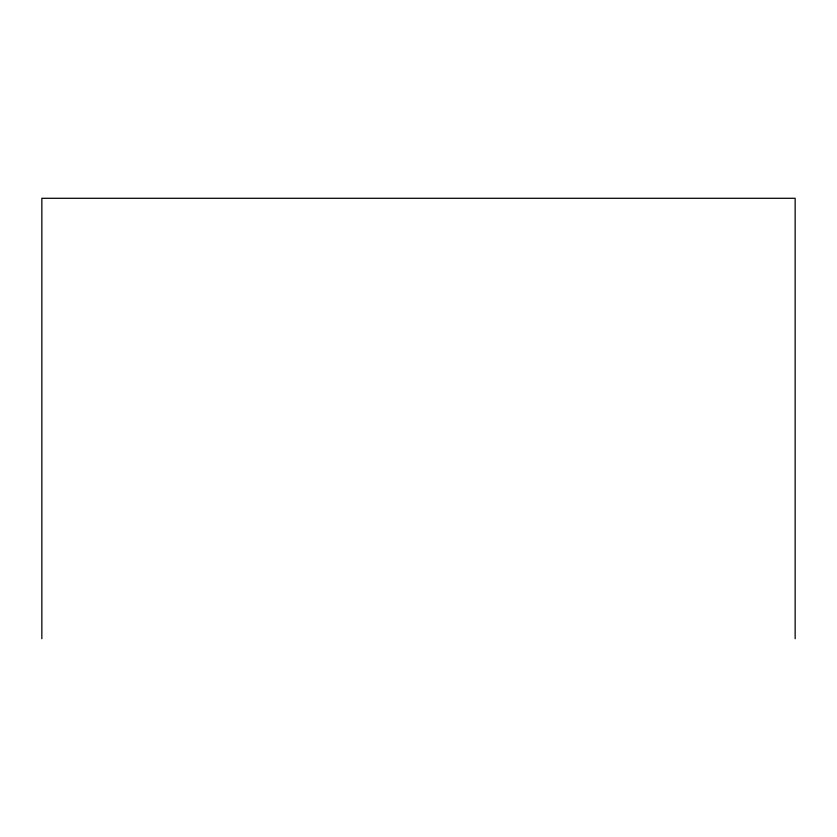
<?xml version="1.0" encoding="UTF-8"?>
<svg xmlns="http://www.w3.org/2000/svg" width="837" height="837" viewBox="0 0 837 837"><rect width="100%" height="100%" fill="white"/><g stroke="black" fill="none" stroke-linecap="round" stroke-linejoin="round"><path stroke-width="1.26" d="M795.15 638.715L795.15 198.285L41.85 198.285L41.85 638.715"/></g></svg>
